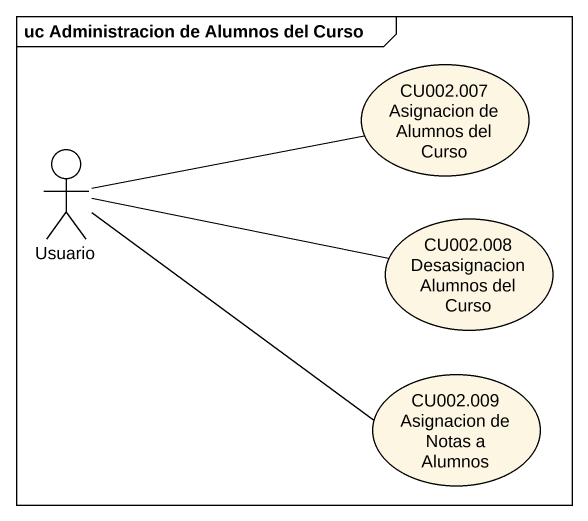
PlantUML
@startuml
mainframe uc Administracion de Alumnos del Curso
usecase "CU002.007 Asignacion de Alumnos del Curso" as CU002_007_Asignacion_de
actor Usuario
usecase "CU002.008 Desasignacion Alumnos del Curso" as CU002_008_Desasignacion
usecase "CU002.009 Asignacion de Notas a Alumnos" as CU002_009_Asignacion_de
CU002_007_Asignacion_de -left- Usuario
Usuario -right- CU002_009_Asignacion_de
CU002_008_Desasignacion -left- Usuario
@enduml
